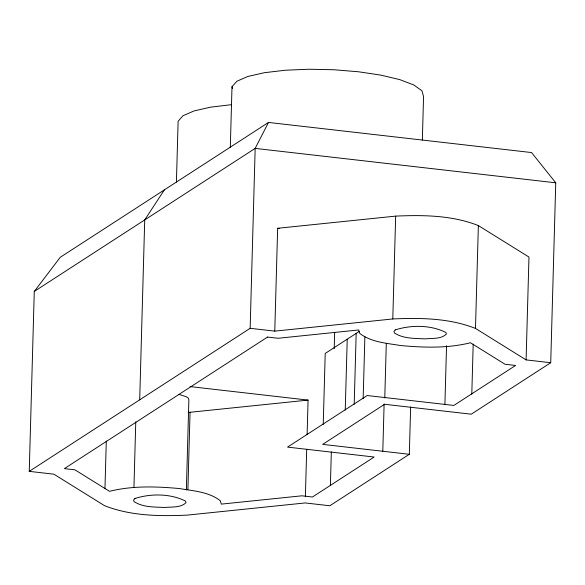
<?xml version="1.0" encoding="UTF-8"?>
<svg xmlns="http://www.w3.org/2000/svg" width="585" height="585" viewBox="0 0 585 585"><rect width="100%" height="100%" fill="white"/><g stroke="black" fill="none" stroke-linecap="round" stroke-linejoin="round"><path stroke-width="0.88" d="M409.317 454.289L329.83 505.769L305.202 502.946L187.178 515.122C159.486 516.358 130.601 515.977 104.488 505.652L53.879 474.179L29.25 471.356L34.274 291.44L60.262 257.283L268.493 122.44L531.56 152.553L555.75 182.805L550.726 362.722L471.232 414.195L384.601 404.279L322.679 444.373L409.317 454.289L410.641 407.006M104.971 488.365L106.294 441.039M133.943 487.261L135.771 421.734M139.698 399.833L144.722 219.916L164.378 189.862M176.421 182.037L178.118 121.27L182.995 115.735L194.103 110.916L210.68 107.143L231.609 104.664M186.359 489.952L188.875 399.847L188.414 398.246L186.198 396.674L178.944 394.392M187.895 489.638L190.052 412.279L308.076 400.103L307.11 434.684M230.3 147.522L232.004 86.748L236.852 81.249L247.894 76.452L264.383 72.701L285.195 70.237L308.902 69.235L333.903 69.754L358.481 71.772L380.974 75.143L399.833 79.64L413.792 84.957L421.88 90.726L423.562 96.562L422.341 140.107M29.25 471.356L250.146 328.309L255.17 148.393L268.493 122.44M250.146 328.309L274.774 331.132L277.648 228.289L395.665 216.114C423.357 214.878 452.249 215.258 478.362 225.576L528.972 257.056L526.098 359.899L550.726 362.722M305.377 496.577L306.701 449.251M323.234 424.366L325.216 353.442L359.161 331.461M330.386 485.674L331.329 451.883M334.218 348.682L334.671 332.243M345.245 410.122L347.227 339.19M354.196 404.323L356.177 333.392M363.153 398.524L364.879 336.689M382.795 451.254L384.118 403.972M384.776 397.91L386.297 343.351M274.774 331.132L392.791 318.957L395.665 216.114M444.892 404.791L446.545 345.691M471.795 394.188L473.192 344.177M526.098 359.899L475.488 328.419L478.362 225.576M34.274 291.44L255.17 148.393L555.75 182.805M392.791 318.957C420.483 317.721 449.375 318.101 475.488 328.419M188.26 412.352L190.052 412.279M277.648 228.289L279.454 228.494M190.125 386.597L308.076 400.103M232.004 86.748L232.479 88.415M134.916 498.5L133.585 500.007L134.045 501.601C143.025 507.487 154.623 506.954 164.963 507.48C171.866 506.712 180.677 507.955 186.001 502.69L185.54 501.096C170.403 493.484 150.923 493.396 134.916 498.5M395.299 329.881L393.976 331.388L394.436 332.982C403.409 338.869 415.006 338.335 425.346 338.869C432.256 338.093 441.061 339.337 446.384 334.072L445.924 332.477C430.787 324.865 411.313 324.777 395.299 329.881M267.542 337.062L64.387 468.622L74.946 469.828L109.505 491.327C132.349 485.601 156.268 486.428 179.536 488.563C193.386 490.947 208.83 491.766 220.304 500.753L221.276 504.124L301.875 495.809L312.427 497.016L374.181 457.031L287.542 447.108L367.197 395.526L453.836 405.442L515.582 365.457L505.03 364.25L470.472 342.752C447.627 348.477 423.708 347.651 400.433 345.516C386.59 343.132 371.146 342.313 359.665 333.326L358.7 329.955L278.102 338.269L267.542 337.062"/></g></svg>
